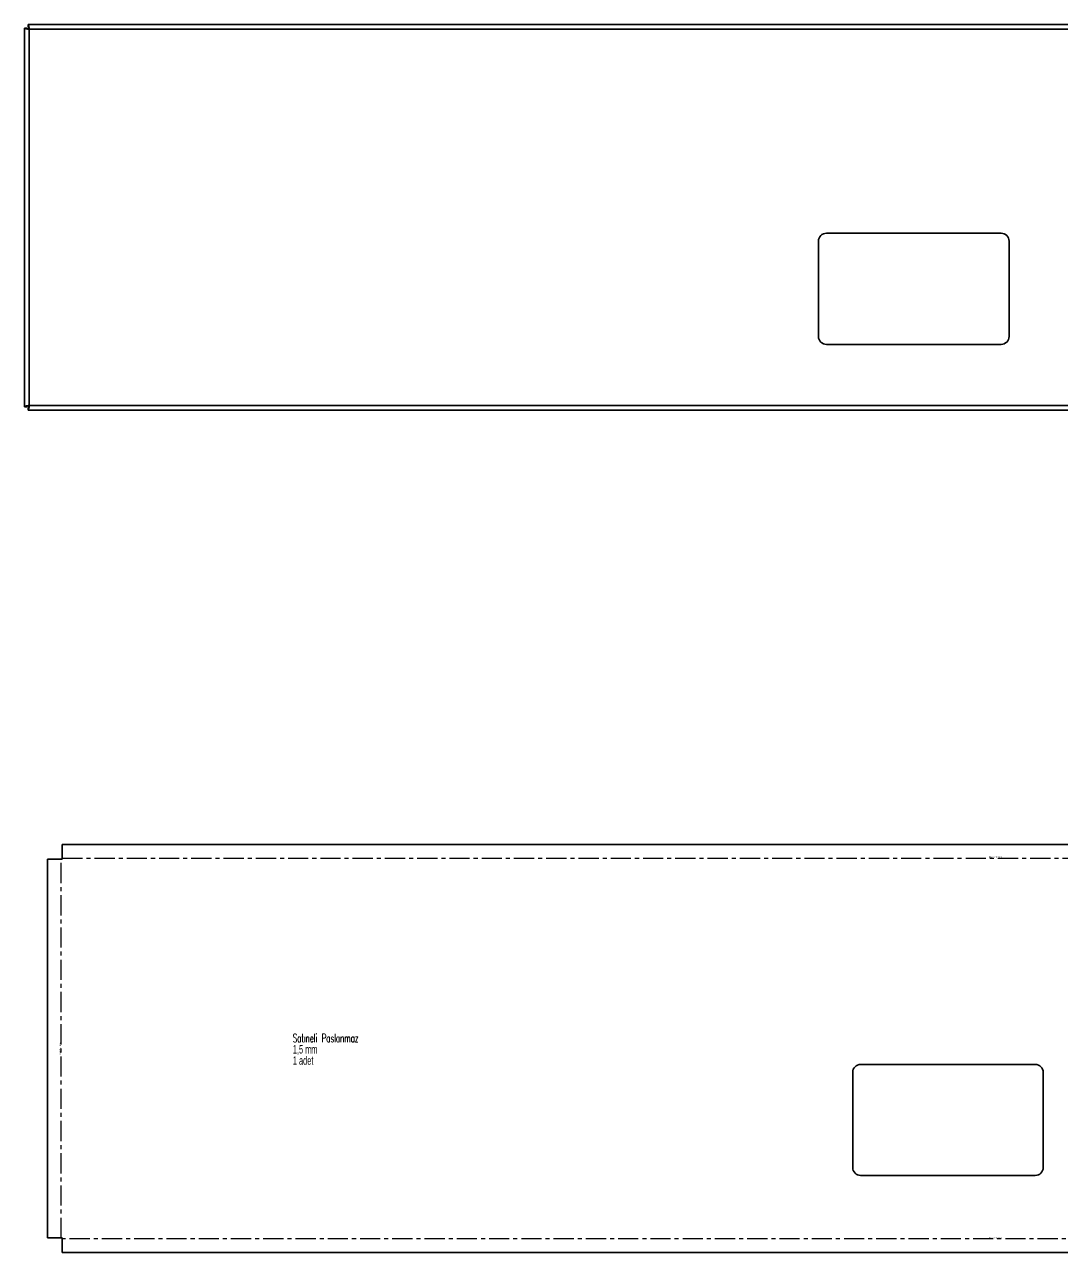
# Model space of a CAD drawing. Header units: millimetres. Extents: x -995 to 1199, y -614 to 487.
# Drawn here: x -995 to -341, y -287 to 487 of the extents above; entities that cross this region are included whole.
import ezdxf

# ---------------------------------------------------------------- set-up
doc = ezdxf.new("R2010")
doc.units = ezdxf.units.MM
doc.linetypes.add('CENTERX2', pattern=[20.32, 12.7, -2.54, 2.54, -2.54])
doc.styles.add('SLDTEXTSTYLE0', font='TXT', dxfattribs={"width": 0.605})
doc.styles.add('SLDTEXTSTYLE1', font='TXT', dxfattribs={"width": 0.605, "bigfont": 'bigfont'})

# ---------------------------------------------------------------- blocks, each defined once
blk = doc.blocks.new('SW_NOTE_0')
at = {"color": 0, "linetype": 'Continuous', "lineweight": 0, "attachment_point": 1}
for s, insert, char_height, style in [('Satıneli Paslanmaz', (0, 6.82), 5.2917, 'SLDTEXTSTYLE1'), ('1,5 mm', (0, -0.23), 5.292, 'SLDTEXTSTYLE0'), ('1 adet', (0, -7.29), 5.292, 'SLDTEXTSTYLE0')]:
    blk.add_mtext(s, dxfattribs=dict(at, insert=insert, char_height=char_height, style=style))

msp = doc.modelspace()

# ---------------------------------------------------------------- linework, layer by layer
at = {"color": 7, "linetype": 'Continuous', "lineweight": 35}
for p, q in [((-994.74, 484.89), (-993.24, 484.89)), ((-994.74, 484.89), (-994.74, 246.31)), ((183.05, 487.1), (-992.53, 487.1)), ((-992.53, 487.1), (-992.53, 485.6)), ((182.26, 484.1), (-991.74, 484.1)), ((-991.74, 484.1), (-991.74, 247.1)), ((-494.74, 350.6), (-494.74, 290.6)), ((-379.74, 355.6), (-489.74, 355.6)), ((-374.74, 290.6), (-374.74, 350.6)), ((-489.74, 285.6), (-379.74, 285.6)), ((-994.74, 246.31), (-993.24, 246.31)), ((-992.53, 244.1), (-992.53, 245.6)), ((-992.53, 244.1), (183.05, 244.1)), ((-991.74, 247.1), (182.26, 247.1)), ((-971, -38.81), (-971, -29.6)), ((204.59, -29.6), (-971, -29.6)), ((-980.21, -38.81), (-980.21, -277.4)), ((-971, -38.81), (-980.21, -38.81)), ((-358.2, -168.11), (-468.2, -168.11)), ((-473.2, -173.11), (-473.2, -233.11)), ((-353.2, -233.11), (-353.2, -173.11)), ((-468.2, -238.11), (-358.2, -238.11)), ((-971, -277.4), (-980.21, -277.4)), ((-971, -277.4), (-971, -286.61)), ((-971, -286.61), (204.59, -286.61))]:
    msp.add_line(p, q, dxfattribs=at)
at = {"color": 7, "linetype": 'CENTERX2'}
for p, q in [((-971, -38.1), (204.59, -38.1)), ((-971.7, -277.4), (-971.7, -38.81)), ((204.59, -278.11), (-971, -278.11))]:
    msp.add_line(p, q, dxfattribs=at)
at = {"color": 7, "linetype": 'Continuous', "lineweight": 35}
for centre, start, end in [((-489.74, 350.6), 90, 180), ((-379.74, 350.6), 0, 90), ((-489.74, 290.6), 180, 270), ((-379.74, 290.6), 270, 0), ((-468.2, -173.11), 90, 180), ((-358.2, -173.11), 0, 90), ((-468.2, -233.11), 180, 270), ((-358.2, -233.11), 270, 0)]:
    msp.add_arc(centre, 5, start, end, dxfattribs=at)
for points, knots in [([(-994.74, 484.89), (-994.74, 484.86), (-994.72, 484.83), (-994.64, 484.76), (-994.59, 484.73), (-994.44, 484.66), (-994.34, 484.63), (-994.13, 484.56), (-994, 484.53), (-993.72, 484.46), (-993.57, 484.43), (-993.24, 484.37), (-993.07, 484.33), (-992.53, 484.23), (-992.14, 484.17), (-991.74, 484.1)], [0, 0, 0, 0, 0.125, 0.125, 0.25, 0.25, 0.375, 0.375, 0.5, 0.5, 0.625, 0.625, 0.75, 0.75, 1, 1, 1, 1]), ([(-993.24, 484.89), (-993.24, 484.83), (-993.2, 484.76), (-993.09, 484.66), (-993.04, 484.63), (-992.93, 484.56), (-992.87, 484.53), (-992.73, 484.46), (-992.66, 484.43), (-992.49, 484.37), (-992.4, 484.33), (-992.13, 484.23), (-991.94, 484.17), (-991.74, 484.1)], [0, 0, 0, 0, 0.25, 0.25, 0.375, 0.375, 0.5, 0.5, 0.625, 0.625, 0.75, 0.75, 1, 1, 1, 1]), ([(-991.74, 484.1), (-991.77, 484.3), (-991.81, 484.49), (-991.87, 484.88), (-991.9, 485.07), (-991.97, 485.43), (-992, 485.6), (-992.07, 485.93), (-992.1, 486.08), (-992.17, 486.36), (-992.2, 486.48), (-992.27, 486.7), (-992.3, 486.8), (-992.4, 487.02), (-992.47, 487.1), (-992.53, 487.1)], [0, 0, 0, 0, 0.125, 0.125, 0.25, 0.25, 0.375, 0.375, 0.5, 0.5, 0.625, 0.625, 0.75, 0.75, 1, 1, 1, 1]), ([(-991.74, 484.1), (-991.81, 484.3), (-991.87, 484.49), (-991.97, 484.77), (-992, 484.85), (-992.07, 485.01), (-992.1, 485.09), (-992.17, 485.23), (-992.2, 485.29), (-992.27, 485.4), (-992.3, 485.45), (-992.4, 485.56), (-992.47, 485.6), (-992.53, 485.6)], [0, 0, 0, 0, 0.25, 0.25, 0.375, 0.375, 0.5, 0.5, 0.625, 0.625, 0.75, 0.75, 1, 1, 1, 1]), ([(-991.74, 247.1), (-991.94, 247.07), (-992.13, 247.03), (-992.51, 246.97), (-992.71, 246.94), (-993.07, 246.87), (-993.24, 246.84), (-993.57, 246.77), (-993.72, 246.74), (-994, 246.67), (-994.12, 246.64), (-994.34, 246.57), (-994.43, 246.54), (-994.66, 246.44), (-994.74, 246.37), (-994.74, 246.31)], [0, 0, 0, 0, 0.125, 0.125, 0.25, 0.25, 0.375, 0.375, 0.5, 0.5, 0.625, 0.625, 0.75, 0.75, 1, 1, 1, 1]), ([(-991.74, 247.1), (-991.94, 247.03), (-992.13, 246.97), (-992.4, 246.87), (-992.49, 246.84), (-992.65, 246.77), (-992.73, 246.74), (-992.87, 246.67), (-992.93, 246.64), (-993.04, 246.57), (-993.09, 246.54), (-993.2, 246.44), (-993.24, 246.37), (-993.24, 246.31)], [0, 0, 0, 0, 0.25, 0.25, 0.375, 0.375, 0.5, 0.5, 0.625, 0.625, 0.75, 0.75, 1, 1, 1, 1]), ([(-992.53, 244.1), (-992.5, 244.1), (-992.47, 244.12), (-992.4, 244.2), (-992.37, 244.25), (-992.3, 244.4), (-992.27, 244.5), (-992.2, 244.71), (-992.17, 244.84), (-992.1, 245.12), (-992.07, 245.27), (-992, 245.6), (-991.97, 245.77), (-991.87, 246.31), (-991.81, 246.7), (-991.74, 247.1)], [0, 0, 0, 0, 0.125, 0.125, 0.25, 0.25, 0.375, 0.375, 0.5, 0.5, 0.625, 0.625, 0.75, 0.75, 1, 1, 1, 1]), ([(-992.53, 245.6), (-992.47, 245.6), (-992.4, 245.64), (-992.3, 245.75), (-992.27, 245.8), (-992.2, 245.91), (-992.17, 245.97), (-992.1, 246.11), (-992.07, 246.19), (-992, 246.35), (-991.97, 246.44), (-991.87, 246.71), (-991.81, 246.9), (-991.74, 247.1)], [0, 0, 0, 0, 0.25, 0.25, 0.375, 0.375, 0.5, 0.5, 0.625, 0.625, 0.75, 0.75, 1, 1, 1, 1])]:
    msp.add_open_spline(points, degree=3, knots=knots, dxfattribs=at)

# ---------------------------------------------------------------- block references
at = {"color": 7, "linetype": 'Continuous', "lineweight": 0}
msp.add_blockref('SW_NOTE_0', (-825.79, -155.73), dxfattribs=at)

# ---------------------------------------------------------------- texts
at = {"color": 7, "linetype": 'Continuous', "lineweight": 18, "insert": (-383.29, -37.04), "char_height": 0.7937, "attachment_point": 2, "style": 'SLDTEXTSTYLE0'}
msp.add_mtext('DOWN  90.00°  R 1.50', dxfattribs=at)
at = {"color": 7, "linetype": 'Continuous', "lineweight": 0, "insert": (-972.65, -158.19), "char_height": 0.7937, "attachment_point": 2, "rotation": 90, "style": 'SLDTEXTSTYLE0'}
msp.add_mtext('DOWN  90.00°  R 1.50', dxfattribs=at)
at = {"color": 7, "linetype": 'Continuous', "lineweight": 0, "insert": (-383.29, -277.16), "char_height": 0.7937, "attachment_point": 2, "style": 'SLDTEXTSTYLE0'}
msp.add_mtext('DOWN  90.00°  R 1.50', dxfattribs=at)

doc.saveas('drawing.dxf')
